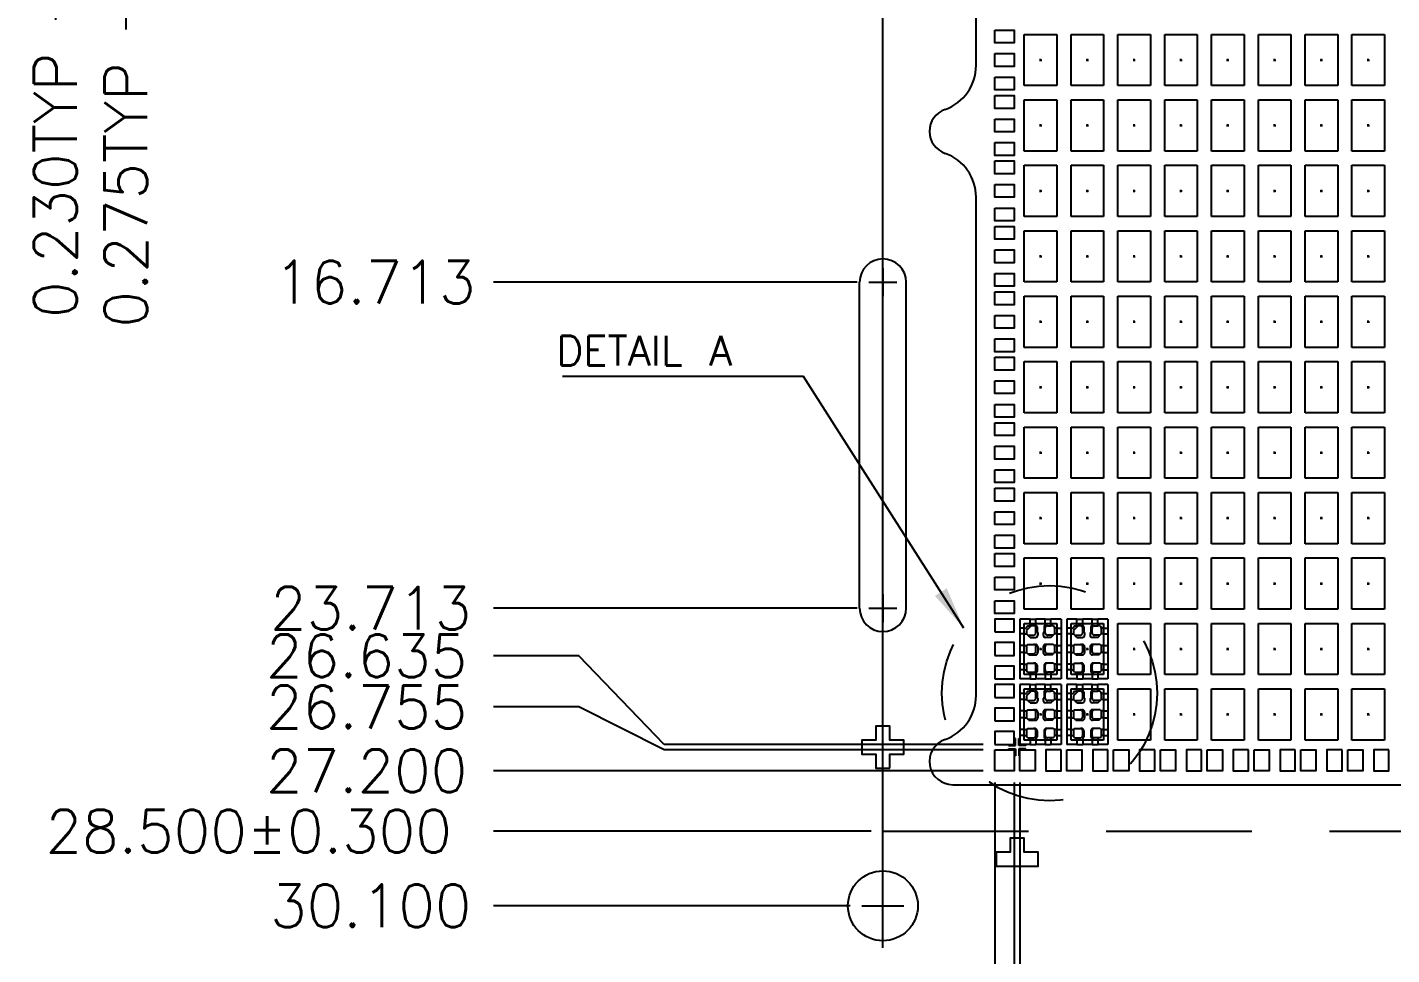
# Model space of a CAD drawing. Header units: millimetres. Extents: x 404.27 to 412.34, y 108.49 to 113.82.
# Drawn here: x 404.268 to 406.025, y 109.135 to 110.329 of the extents above; entities that cross this region are included whole.
import ezdxf

# ---------------------------------------------------------------- set-up
doc = ezdxf.new("R2010")
doc.units = ezdxf.units.MM
doc.header["$LTSCALE"] = 0.5
doc.header["$PDMODE"] = 98
for name, pattern in [('CENTER', [50.8, 31.75, -6.35, 6.35, -6.35]), ('HIDDEN', [0.375, 0.25, -0.125]), ('PHANTOM2', [31.75, 15.875, -3.175, 3.175, -3.175, 3.175, -3.175])]:
    doc.linetypes.add(name, pattern=pattern)
for name, color, linetype in [('1', 7, 'HIDDEN'), ('1D', 4, 'Continuous'), ('Center', 2, 'CENTER'), ('DIMENSION', 3, 'Continuous'), ('PKG', 1, 'PHANTOM2')]:
    doc.layers.add(name, color=color, linetype=linetype)
doc.styles.add('SIMPLEX', font='simplex.shx', dxfattribs={"bigfont": 'AllInOneBig.shx'})
doc.styles.get("Standard").update_dxf_attribs({"font": 'txt', "bigfont": 'gbcbig.shx'})
doc.dimstyles.new('Standard2', dxfattribs={"dimtxt": 0.055, "dimasz": 0.055, "dimexe": 0.015, "dimexo": 0.015, "dimgap": 0.027, "dimtad": 1, "dimdec": 3, "dimlfac": 16.666667, "dimrnd": 0.0005, "dimzin": 1, "dimtxsty": 'SIMPLEX', "dimcen": 0.1905, "dimclrd": 256, "dimclre": 256, "dimclrt": 256, "dimazin": 3, "dimtp": 0.03, "dimtm": 0.05, "dimtfac": 0.8, "dimtdec": 3, "dimtmove": 0, "dimatfit": 3, "dimfxl": 0.05, "dimtzin": 4, "dimlwd": -1, "dimlwe": -1})

# ---------------------------------------------------------------- blocks, each defined once
blk = doc.blocks.new('*D30')
at = {"layer": 'Defpoints', "color": 0, "ltscale": 0.1, "transparency": 16777216}
for p in [(406.99, 111.0038), (404.8684, 110.0011), (405.352, 110.0011)]:
    blk.add_point(p, dxfattribs=at)
at = {"layer": 'DIMENSION', "linetype": 'ByBlock', "ltscale": 0.1, "transparency": 16777216}
blk.add_line((405.337, 110.0011), (404.8684, 110.0011), dxfattribs=at)
at = {"layer": 'DIMENSION', "ltscale": 0.1, "transparency": 16777216, "insert": (404.7157, 110.0011), "char_height": 0.055, "attachment_point": 5, "style": 'SIMPLEX'}
blk.add_mtext('\\A1;16.713', dxfattribs=at)
blk = doc.blocks.new('*D31')
at = {"layer": 'Defpoints', "color": 0, "ltscale": 0.1, "transparency": 16777216}
for p in [(406.99, 111.0038), (404.8684, 109.5811), (405.352, 109.5811)]:
    blk.add_point(p, dxfattribs=at)
at = {"layer": 'DIMENSION', "linetype": 'ByBlock', "ltscale": 0.1, "transparency": 16777216}
blk.add_line((405.337, 109.5811), (404.8684, 109.5811), dxfattribs=at)
at = {"layer": 'DIMENSION', "ltscale": 0.1, "transparency": 16777216, "insert": (404.7104, 109.5811), "char_height": 0.055, "attachment_point": 5, "style": 'SIMPLEX'}
blk.add_mtext('\\A1;23.713', dxfattribs=at)
blk = doc.blocks.new('*D32')
at = {"layer": 'Defpoints', "color": 0, "ltscale": 0.1, "transparency": 16777216}
for p in [(406.99, 111.0038), (404.8684, 109.2938), (405.37, 109.2938)]:
    blk.add_point(p, dxfattribs=at)
at = {"layer": 'DIMENSION', "linetype": 'ByBlock', "ltscale": 0.1, "transparency": 16777216}
blk.add_line((405.355, 109.2938), (404.8684, 109.2938), dxfattribs=at)
at = {"layer": 'DIMENSION', "ltscale": 0.1, "transparency": 16777216, "insert": (404.5533, 109.2938), "char_height": 0.055, "attachment_point": 5, "style": 'SIMPLEX'}
blk.add_mtext('\\A1;28.500%%P0.300', dxfattribs=at)
blk = doc.blocks.new('*D35')
at = {"layer": 'Defpoints', "color": 0, "ltscale": 0.1, "transparency": 16777216}
for p in [(406.99, 111.0038), (404.8684, 109.1978), (405.343, 109.1978)]:
    blk.add_point(p, dxfattribs=at)
at = {"layer": 'DIMENSION', "ltscale": 0.1, "transparency": 16777216}
blk.add_line((405.328, 109.1978), (404.8684, 109.1978), dxfattribs=at)
at = {"layer": 'DIMENSION', "ltscale": 0.1, "transparency": 16777216, "insert": (404.7105, 109.1978), "char_height": 0.055, "attachment_point": 5, "style": 'SIMPLEX'}
blk.add_mtext('\\A1;30.100', dxfattribs=at)
blk = doc.blocks.new('*D75')
at = {"layer": 'Defpoints', "color": 0, "ltscale": 0.1, "transparency": 16777216}
for p in [(404.3043, 110.5181), (405.508, 110.5319), (405.508, 110.5181)]:
    blk.add_point(p, dxfattribs=at)
at = {"layer": 'DIMENSION', "ltscale": 0.1, "transparency": 16777216}
for p, q in [((404.3043, 110.5869), (404.3043, 110.6419)), ((405.493, 110.5319), (404.2893, 110.5319)), ((405.493, 110.5181), (404.2893, 110.5181)), ((404.3043, 110.5319), (404.3043, 110.5181)), ((404.3043, 110.4631), (404.3043, 110.3388))]:
    blk.add_line(p, q, dxfattribs=at)
for points in [[(404.2951, 110.5869), (404.3134, 110.5869), (404.3043, 110.5319)], [(404.2951, 110.4631), (404.3134, 110.4631), (404.3043, 110.5181)]]:
    blk.add_solid(points, dxfattribs=at)
at = {"layer": 'DIMENSION', "ltscale": 0.1, "transparency": 16777216, "insert": (404.3043, 110.1258), "char_height": 0.055, "attachment_point": 5, "rotation": 90, "style": 'SIMPLEX'}
blk.add_mtext('\\A1;0.230TYP', dxfattribs=at)
blk = doc.blocks.new('*D76')
at = {"layer": 'Defpoints', "color": 0, "ltscale": 0.1, "transparency": 16777216}
for p in [(404.3949, 110.5484), (405.508, 110.5484), (405.508, 110.5319)]:
    blk.add_point(p, dxfattribs=at)
at = {"layer": 'DIMENSION', "ltscale": 0.1, "transparency": 16777216}
for p, q in [((404.3949, 110.6034), (404.3949, 110.6584)), ((405.493, 110.5484), (404.3799, 110.5484)), ((404.3949, 110.5484), (404.3949, 110.5319)), ((405.493, 110.5319), (404.3799, 110.5319)), ((404.3949, 110.4769), (404.3949, 110.3265))]:
    blk.add_line(p, q, dxfattribs=at)
for points in [[(404.3857, 110.6034), (404.4041, 110.6034), (404.3949, 110.5484)], [(404.3857, 110.4769), (404.4041, 110.4769), (404.3949, 110.5319)]]:
    blk.add_solid(points, dxfattribs=at)
at = {"layer": 'DIMENSION', "ltscale": 0.1, "transparency": 16777216, "insert": (404.3949, 110.1135), "char_height": 0.055, "attachment_point": 5, "rotation": 90, "style": 'SIMPLEX'}
blk.add_mtext('\\A1;0.275TYP', dxfattribs=at)
blk = doc.blocks.new('*D96')
at = {"layer": 'Defpoints', "color": 0, "ltscale": 0.1, "transparency": 16777216}
for p in [(406.99, 111.0038), (404.8684, 109.4539), (405.514, 109.3985)]:
    blk.add_point(p, dxfattribs=at)
at = {"layer": 'DIMENSION', "ltscale": 0.1, "transparency": 16777216}
for p, q in [((404.9784, 109.4539), (404.8684, 109.4539)), ((405.0884, 109.3985), (404.9784, 109.4539)), ((405.499, 109.3985), (405.0884, 109.3985))]:
    blk.add_line(p, q, dxfattribs=at)
at = {"layer": 'DIMENSION', "ltscale": 0.1, "transparency": 16777216, "insert": (404.7052, 109.4539), "char_height": 0.055, "attachment_point": 5, "style": 'SIMPLEX'}
blk.add_mtext('\\A1;26.755', dxfattribs=at)
blk = doc.blocks.new('*D97')
at = {"layer": 'Defpoints', "color": 0, "ltscale": 0.1, "transparency": 16777216}
for p in [(406.99, 111.0038), (404.8684, 109.3718), (405.514, 109.3718)]:
    blk.add_point(p, dxfattribs=at)
at = {"layer": 'DIMENSION', "ltscale": 0.1, "transparency": 16777216}
blk.add_line((405.499, 109.3718), (404.8684, 109.3718), dxfattribs=at)
at = {"layer": 'DIMENSION', "ltscale": 0.1, "transparency": 16777216, "insert": (404.7052, 109.3718), "char_height": 0.055, "attachment_point": 5, "style": 'SIMPLEX'}
blk.add_mtext('\\A1;27.200', dxfattribs=at)
blk = doc.blocks.new('*D98')
at = {"layer": 'Defpoints', "color": 0, "ltscale": 0.1, "transparency": 16777216}
for p in [(406.99, 111.0038), (404.8684, 109.5198), (405.514, 109.4057)]:
    blk.add_point(p, dxfattribs=at)
at = {"layer": 'DIMENSION', "ltscale": 0.1, "transparency": 16777216}
for p, q in [((404.9784, 109.5198), (404.8684, 109.5198)), ((405.0884, 109.4057), (404.9784, 109.5198)), ((405.499, 109.4057), (405.0884, 109.4057))]:
    blk.add_line(p, q, dxfattribs=at)
at = {"layer": 'DIMENSION', "ltscale": 0.1, "transparency": 16777216, "insert": (404.7052, 109.5198), "char_height": 0.055, "attachment_point": 5, "style": 'SIMPLEX'}
blk.add_mtext('\\A1;26.635', dxfattribs=at)
blk = doc.blocks.new('*D99')
at = {"layer": 'Defpoints', "color": 0, "ltscale": 0.1, "transparency": 16777216}
for p in [(406.99, 111.0038), (405.5464, 109.3718), (405.6086, 108.7901)]:
    blk.add_point(p, dxfattribs=at)
at = {"layer": 'DIMENSION', "ltscale": 0.1, "transparency": 16777216}
for p, q in [((405.5464, 109.3568), (405.5464, 109.0101)), ((405.5464, 109.0101), (405.6086, 108.9001)), ((405.6086, 108.9001), (405.6086, 108.7901))]:
    blk.add_line(p, q, dxfattribs=at)
at = {"layer": 'DIMENSION', "ltscale": 0.1, "transparency": 16777216, "insert": (405.6086, 108.6269), "char_height": 0.055, "attachment_point": 5, "rotation": 90, "style": 'SIMPLEX'}
blk.add_mtext('\\A1;24.060', dxfattribs=at)
blk = doc.blocks.new('*D100')
at = {"layer": 'Defpoints', "color": 0, "ltscale": 0.1, "transparency": 16777216}
for p in [(406.99, 111.0038), (405.5392, 109.3718), (405.5392, 108.7824)]:
    blk.add_point(p, dxfattribs=at)
at = {"layer": 'DIMENSION', "ltscale": 0.1, "transparency": 16777216}
blk.add_line((405.5392, 109.3568), (405.5392, 108.7824), dxfattribs=at)
at = {"layer": 'DIMENSION', "ltscale": 0.1, "transparency": 16777216, "insert": (405.5392, 108.6244), "char_height": 0.055, "attachment_point": 5, "rotation": 90, "style": 'SIMPLEX'}
blk.add_mtext('\\A1;24.180', dxfattribs=at)
blk = doc.blocks.new('*D101')
at = {"layer": 'Defpoints', "color": 0, "ltscale": 0.1, "transparency": 16777216}
for p in [(406.99, 111.0038), (405.514, 109.3718), (405.4709, 108.7797)]:
    blk.add_point(p, dxfattribs=at)
at = {"layer": 'DIMENSION', "ltscale": 0.1, "transparency": 16777216}
for p, q in [((405.514, 109.3568), (405.514, 108.9997)), ((405.514, 108.9997), (405.4709, 108.8897)), ((405.4709, 108.8897), (405.4709, 108.7797))]:
    blk.add_line(p, q, dxfattribs=at)
at = {"layer": 'DIMENSION', "ltscale": 0.1, "transparency": 16777216, "insert": (405.4709, 108.6165), "char_height": 0.055, "attachment_point": 5, "rotation": 90, "style": 'SIMPLEX'}
blk.add_mtext('\\A1;24.600', dxfattribs=at)
blk = doc.blocks.new('*U141')
at = {"layer": 'Center', "ltscale": 0.2}
for p, q in [((-0.0015, 0), (0.0015, 0)), ((0, -0.0015), (0, 0.0015))]:
    blk.add_line(p, q, dxfattribs=at)
at = {"layer": 'PKG', "ltscale": 0.02}
blk.add_lwpolyline([(-0.021, -0.033), (-0.021, 0.033), (0.021, 0.033), (0.021, -0.033)], close=True, dxfattribs=at)
blk = doc.blocks.new('*U142')
at = {"color": 0, "linetype": 'ByBlock', "lineweight": -2, "transparency": 16777216}
for p in [(0, 0.843), (0.0603, 0.843), (0.1206, 0.843), (0.1809, 0.843), (0.2412, 0.843), (0.3015, 0.843), (0.3618, 0.843), (0.4221, 0.843), (0, 0.7587), (0.0603, 0.7587), (0.1206, 0.7587), (0.1809, 0.7587), (0.2412, 0.7587), (0.3015, 0.7587), (0.3618, 0.7587), (0.4221, 0.7587), (0, 0.6744), (0.0603, 0.6744), (0.1206, 0.6744), (0.1809, 0.6744), (0.2412, 0.6744), (0.3015, 0.6744), (0.3618, 0.6744), (0.4221, 0.6744), (0, 0.5901), (0.0603, 0.5901), (0.1206, 0.5901), (0.1809, 0.5901), (0.2412, 0.5901), (0.3015, 0.5901), (0.3618, 0.5901), (0.4221, 0.5901), (0, 0.5058), (0.0603, 0.5058), (0.1206, 0.5058), (0.1809, 0.5058), (0.2412, 0.5058), (0.3015, 0.5058), (0.3618, 0.5058), (0.4221, 0.5058), (0, 0.4215), (0.0603, 0.4215), (0.1206, 0.4215), (0.1809, 0.4215), (0.2412, 0.4215), (0.3015, 0.4215), (0.3618, 0.4215), (0.4221, 0.4215), (0, 0.3372), (0.0603, 0.3372), (0.1206, 0.3372), (0.1809, 0.3372), (0.2412, 0.3372), (0.3015, 0.3372), (0.3618, 0.3372), (0.4221, 0.3372), (0, 0.2529), (0.0603, 0.2529), (0.1206, 0.2529), (0.1809, 0.2529), (0.2412, 0.2529), (0.3015, 0.2529), (0.3618, 0.2529), (0.4221, 0.2529), (0, 0.1686), (0.0603, 0.1686), (0.1206, 0.1686), (0.1809, 0.1686), (0.2412, 0.1686), (0.3015, 0.1686), (0.3618, 0.1686), (0.4221, 0.1686), (0, 0.0843), (0.0603, 0.0843), (0.1206, 0.0843), (0.1809, 0.0843), (0.2412, 0.0843), (0.3015, 0.0843), (0.3618, 0.0843), (0.4221, 0.0843), (0, 0), (0.0603, 0), (0.1206, 0), (0.1809, 0), (0.2412, 0), (0.3015, 0), (0.3618, 0), (0.4221, 0)]:
    blk.add_blockref('*U141', p, dxfattribs=at)

msp = doc.modelspace()

# ---------------------------------------------------------------- linework, layer by layer
for p, q in [((405.339988, 109.581079), (405.339988, 110.001053)), ((405.399988, 109.581079), (405.399988, 110.001053))]:
    msp.add_line(p, q)
at = {"ltscale": 0.02}
for p, q in [((405.546388, 109.567103), (405.546388, 109.555553)), ((405.559438, 109.567103), (405.546388, 109.567103)), ((405.551938, 109.555553), (405.546388, 109.555553)), ((405.551938, 109.555553), (405.554938, 109.555553)), ((405.556438, 109.558553), (405.554938, 109.557053)), ((405.554938, 109.557053), (405.554938, 109.555553)), ((405.556438, 109.558553), (405.559438, 109.558553)), ((405.559438, 109.561553), (405.559438, 109.567103)), ((405.559438, 109.558553), (405.559438, 109.561553)), ((405.578938, 109.567103), (405.566938, 109.567103)), ((405.566938, 109.561553), (405.566938, 109.567103)), ((405.566938, 109.558553), (405.566938, 109.561553)), ((405.566938, 109.558553), (405.567238, 109.558553)), ((405.568438, 109.557353), (405.568438, 109.549649)), ((405.577438, 109.557353), (405.577438, 109.549649)), ((405.578938, 109.558553), (405.578638, 109.558553)), ((405.578938, 109.561553), (405.578938, 109.567103)), ((405.578938, 109.558553), (405.578938, 109.561553)), ((405.599488, 109.567103), (405.586438, 109.567103)), ((405.586438, 109.561553), (405.586438, 109.567103)), ((405.586438, 109.558553), (405.586438, 109.561553)), ((405.589438, 109.558553), (405.586438, 109.558553)), ((405.589438, 109.558553), (405.590938, 109.557053)), ((405.590938, 109.555553), (405.590938, 109.557053)), ((405.593938, 109.555553), (405.590938, 109.555553)), ((405.593938, 109.555553), (405.599488, 109.555553)), ((405.599488, 109.567103), (405.599488, 109.555553)), ((405.606688, 109.567103), (405.606688, 109.555553)), ((405.619738, 109.567103), (405.606688, 109.567103)), ((405.612238, 109.555553), (405.606688, 109.555553)), ((405.612238, 109.555553), (405.615238, 109.555553)), ((405.616738, 109.558553), (405.615238, 109.557053)), ((405.615238, 109.557053), (405.615238, 109.555553)), ((405.616738, 109.558553), (405.619738, 109.558553)), ((405.619738, 109.561553), (405.619738, 109.567103)), ((405.619738, 109.558553), (405.619738, 109.561553)), ((405.639238, 109.567103), (405.627238, 109.567103)), ((405.627238, 109.561553), (405.627238, 109.567103)), ((405.627238, 109.558553), (405.627238, 109.561553)), ((405.627238, 109.558553), (405.627538, 109.558553)), ((405.628738, 109.557353), (405.628738, 109.549649)), ((405.637738, 109.557353), (405.637738, 109.549649)), ((405.639238, 109.558553), (405.638938, 109.558553)), ((405.639238, 109.561553), (405.639238, 109.567103)), ((405.639238, 109.558553), (405.639238, 109.561553)), ((405.659788, 109.567103), (405.646738, 109.567103)), ((405.646738, 109.561553), (405.646738, 109.567103)), ((405.646738, 109.558553), (405.646738, 109.561553)), ((405.649738, 109.558553), (405.646738, 109.558553)), ((405.649738, 109.558553), (405.651238, 109.557053)), ((405.651238, 109.555553), (405.651238, 109.557053)), ((405.654238, 109.555553), (405.651238, 109.555553)), ((405.654238, 109.555553), (405.659788, 109.555553)), ((405.659788, 109.567103), (405.659788, 109.555553)), ((405.546388, 109.548053), (405.546388, 109.533053)), ((405.551938, 109.548053), (405.546388, 109.548053)), ((405.551938, 109.533053), (405.546388, 109.533053)), ((405.551938, 109.548053), (405.554938, 109.548053)), ((405.551938, 109.533053), (405.554938, 109.533053)), ((405.559438, 109.543553), (405.554938, 109.548053)), ((405.556438, 109.534553), (405.554938, 109.533053)), ((405.556438, 109.534553), (405.566434, 109.534553)), ((405.559438, 109.543553), (405.566434, 109.543553)), ((405.568438, 109.549649), (405.569434, 109.549649)), ((405.569434, 109.549649), (405.569434, 109.546553)), ((405.577438, 109.549649), (405.576442, 109.549649)), ((405.576442, 109.549649), (405.576442, 109.546553)), ((405.586438, 109.543553), (405.579442, 109.543553)), ((405.589438, 109.534553), (405.579442, 109.534553)), ((405.586438, 109.543553), (405.590938, 109.548053)), ((405.589438, 109.534553), (405.590938, 109.533053)), ((405.593938, 109.548053), (405.590938, 109.548053)), ((405.593938, 109.533053), (405.590938, 109.533053)), ((405.593938, 109.548053), (405.599488, 109.548053)), ((405.593938, 109.533053), (405.599488, 109.533053)), ((405.599488, 109.548053), (405.599488, 109.533053)), ((405.606688, 109.548053), (405.606688, 109.533053)), ((405.612238, 109.548053), (405.606688, 109.548053)), ((405.612238, 109.533053), (405.606688, 109.533053)), ((405.612238, 109.548053), (405.615238, 109.548053)), ((405.612238, 109.533053), (405.615238, 109.533053)), ((405.619738, 109.543553), (405.615238, 109.548053)), ((405.616738, 109.534553), (405.615238, 109.533053)), ((405.616738, 109.534553), (405.626734, 109.534553)), ((405.619738, 109.543553), (405.626734, 109.543553)), ((405.628738, 109.549649), (405.629734, 109.549649)), ((405.629734, 109.549649), (405.629734, 109.546553)), ((405.637738, 109.549649), (405.636742, 109.549649)), ((405.636742, 109.549649), (405.636742, 109.546553)), ((405.646738, 109.543553), (405.639742, 109.543553)), ((405.649738, 109.534553), (405.639742, 109.534553)), ((405.646738, 109.543553), (405.651238, 109.548053)), ((405.649738, 109.534553), (405.651238, 109.533053)), ((405.654238, 109.548053), (405.651238, 109.548053)), ((405.654238, 109.533053), (405.651238, 109.533053)), ((405.654238, 109.548053), (405.659788, 109.548053)), ((405.654238, 109.533053), (405.659788, 109.533053)), ((405.659788, 109.548053), (405.659788, 109.533053)), ((405.546388, 109.524053), (405.546388, 109.509053)), ((405.551938, 109.524053), (405.546388, 109.524053)), ((405.551938, 109.524053), (405.554938, 109.524053)), ((405.557938, 109.521053), (405.554938, 109.524053)), ((405.557938, 109.521053), (405.566434, 109.521053)), ((405.569434, 109.531553), (405.569434, 109.524053)), ((405.576442, 109.531553), (405.576442, 109.524053)), ((405.587938, 109.521053), (405.579442, 109.521053)), ((405.587938, 109.521053), (405.590938, 109.524053)), ((405.593938, 109.524053), (405.590938, 109.524053)), ((405.593938, 109.524053), (405.599488, 109.524053)), ((405.599488, 109.524053), (405.599488, 109.509353)), ((405.606688, 109.524053), (405.606688, 109.509053)), ((405.612238, 109.524053), (405.606688, 109.524053)), ((405.612238, 109.524053), (405.615238, 109.524053)), ((405.618238, 109.521053), (405.615238, 109.524053)), ((405.618238, 109.521053), (405.626734, 109.521053)), ((405.629734, 109.531553), (405.629734, 109.524053)), ((405.636742, 109.531553), (405.636742, 109.524053)), ((405.648238, 109.521053), (405.639742, 109.521053)), ((405.648238, 109.521053), (405.651238, 109.524053)), ((405.654238, 109.524053), (405.651238, 109.524053)), ((405.654238, 109.524053), (405.659788, 109.524053)), ((405.659788, 109.524053), (405.659788, 109.509353)), ((405.551938, 109.509053), (405.546388, 109.509053)), ((405.546388, 109.501553), (405.546388, 109.490003)), ((405.551938, 109.501553), (405.546388, 109.501553)), ((405.551938, 109.509053), (405.554938, 109.509053)), ((405.551938, 109.501553), (405.554938, 109.501553)), ((405.556438, 109.510553), (405.554938, 109.509053)), ((405.554938, 109.501553), (405.554938, 109.500053)), ((405.556438, 109.498553), (405.554938, 109.500053)), ((405.556438, 109.510553), (405.565438, 109.510553)), ((405.556438, 109.498553), (405.559438, 109.498553)), ((405.559438, 109.498553), (405.559438, 109.495553)), ((405.566938, 109.498553), (405.566938, 109.495553)), ((405.566938, 109.498553), (405.567238, 109.498553)), ((405.568438, 109.507553), (405.568438, 109.499753)), ((405.577438, 109.507553), (405.577438, 109.499753)), ((405.578938, 109.498553), (405.578638, 109.498553)), ((405.578938, 109.498553), (405.578938, 109.495553)), ((405.589438, 109.510553), (405.580438, 109.510553)), ((405.589438, 109.498553), (405.586438, 109.498553)), ((405.586438, 109.498553), (405.586438, 109.495553)), ((405.589438, 109.510553), (405.590938, 109.509053)), ((405.589438, 109.498553), (405.590938, 109.500053)), ((405.593938, 109.509053), (405.590938, 109.509053)), ((405.593938, 109.501553), (405.590938, 109.501553)), ((405.590938, 109.501553), (405.590938, 109.500053)), ((405.593938, 109.509053), (405.599488, 109.509053)), ((405.593938, 109.501553), (405.599488, 109.501553)), ((405.599488, 109.501553), (405.599488, 109.490003)), ((405.612238, 109.509053), (405.606688, 109.509053)), ((405.606688, 109.501553), (405.606688, 109.490003)), ((405.612238, 109.501553), (405.606688, 109.501553)), ((405.612238, 109.509053), (405.615238, 109.509053)), ((405.612238, 109.501553), (405.615238, 109.501553)), ((405.616738, 109.510553), (405.615238, 109.509053)), ((405.615238, 109.501553), (405.615238, 109.500053)), ((405.616738, 109.498553), (405.615238, 109.500053)), ((405.616738, 109.510553), (405.625738, 109.510553)), ((405.616738, 109.498553), (405.619738, 109.498553)), ((405.619738, 109.498553), (405.619738, 109.495553)), ((405.627238, 109.498553), (405.627238, 109.495553)), ((405.627238, 109.498553), (405.627538, 109.498553)), ((405.628738, 109.507553), (405.628738, 109.499753)), ((405.637738, 109.507553), (405.637738, 109.499753)), ((405.639238, 109.498553), (405.638938, 109.498553)), ((405.639238, 109.498553), (405.639238, 109.495553)), ((405.649738, 109.510553), (405.640738, 109.510553)), ((405.649738, 109.498553), (405.646738, 109.498553)), ((405.646738, 109.498553), (405.646738, 109.495553)), ((405.649738, 109.510553), (405.651238, 109.509053)), ((405.649738, 109.498553), (405.651238, 109.500053)), ((405.654238, 109.509053), (405.651238, 109.509053)), ((405.654238, 109.501553), (405.651238, 109.501553)), ((405.651238, 109.501553), (405.651238, 109.500053)), ((405.654238, 109.509053), (405.659788, 109.509053)), ((405.654238, 109.501553), (405.659788, 109.501553)), ((405.659788, 109.501553), (405.659788, 109.490003)), ((405.559438, 109.490003), (405.546388, 109.490003)), ((405.546388, 109.482803), (405.546388, 109.471253)), ((405.559438, 109.482803), (405.546388, 109.482803)), ((405.559438, 109.495553), (405.559438, 109.490003)), ((405.559438, 109.477253), (405.559438, 109.482803)), ((405.566938, 109.495553), (405.566938, 109.490003)), ((405.578938, 109.490003), (405.566938, 109.490003)), ((405.578938, 109.482803), (405.566938, 109.482803)), ((405.566938, 109.477253), (405.566938, 109.482803)), ((405.578938, 109.495553), (405.578938, 109.490003)), ((405.578938, 109.477253), (405.578938, 109.482803)), ((405.586438, 109.495553), (405.586438, 109.490003)), ((405.599488, 109.490003), (405.586438, 109.490003)), ((405.599488, 109.482803), (405.586438, 109.482803)), ((405.586438, 109.477253), (405.586438, 109.482803)), ((405.599488, 109.482803), (405.599488, 109.471253)), ((405.619738, 109.490003), (405.606688, 109.490003)), ((405.606688, 109.482803), (405.606688, 109.471253)), ((405.619738, 109.482803), (405.606688, 109.482803)), ((405.619738, 109.495553), (405.619738, 109.490003)), ((405.619738, 109.477253), (405.619738, 109.482803)), ((405.627238, 109.495553), (405.627238, 109.490003)), ((405.639238, 109.490003), (405.627238, 109.490003)), ((405.639238, 109.482803), (405.627238, 109.482803)), ((405.627238, 109.477253), (405.627238, 109.482803)), ((405.639238, 109.495553), (405.639238, 109.490003)), ((405.639238, 109.477253), (405.639238, 109.482803)), ((405.646738, 109.495553), (405.646738, 109.490003)), ((405.659788, 109.490003), (405.646738, 109.490003)), ((405.659788, 109.482803), (405.646738, 109.482803)), ((405.646738, 109.477253), (405.646738, 109.482803)), ((405.659788, 109.482803), (405.659788, 109.471253)), ((405.551938, 109.471253), (405.546388, 109.471253)), ((405.546388, 109.463753), (405.546388, 109.448753)), ((405.551938, 109.463753), (405.546388, 109.463753)), ((405.551938, 109.471253), (405.554938, 109.471253)), ((405.551938, 109.463753), (405.554938, 109.463753)), ((405.556438, 109.474253), (405.554938, 109.472753)), ((405.554938, 109.472753), (405.554938, 109.471253)), ((405.559438, 109.459253), (405.554938, 109.463753)), ((405.556438, 109.474253), (405.559438, 109.474253)), ((405.559438, 109.474253), (405.559438, 109.477253)), ((405.566938, 109.474253), (405.566938, 109.477253)), ((405.566938, 109.474253), (405.567238, 109.474253)), ((405.568438, 109.473053), (405.568438, 109.465349)), ((405.568438, 109.465349), (405.569434, 109.465349)), ((405.569434, 109.465349), (405.569434, 109.462253)), ((405.577438, 109.465349), (405.576442, 109.465349)), ((405.576442, 109.465349), (405.576442, 109.462253)), ((405.577438, 109.473053), (405.577438, 109.465349)), ((405.578938, 109.474253), (405.578638, 109.474253)), ((405.578938, 109.474253), (405.578938, 109.477253)), ((405.586438, 109.474253), (405.586438, 109.477253)), ((405.589438, 109.474253), (405.586438, 109.474253)), ((405.586438, 109.459253), (405.590938, 109.463753)), ((405.589438, 109.474253), (405.590938, 109.472753)), ((405.590938, 109.471253), (405.590938, 109.472753)), ((405.593938, 109.471253), (405.590938, 109.471253)), ((405.593938, 109.463753), (405.590938, 109.463753)), ((405.593938, 109.471253), (405.599488, 109.471253)), ((405.593938, 109.463753), (405.599488, 109.463753)), ((405.599488, 109.463753), (405.599488, 109.448753)), ((405.612238, 109.471253), (405.606688, 109.471253)), ((405.606688, 109.463753), (405.606688, 109.448753)), ((405.612238, 109.463753), (405.606688, 109.463753)), ((405.612238, 109.471253), (405.615238, 109.471253)), ((405.612238, 109.463753), (405.615238, 109.463753)), ((405.616738, 109.474253), (405.615238, 109.472753)), ((405.615238, 109.472753), (405.615238, 109.471253)), ((405.619738, 109.459253), (405.615238, 109.463753)), ((405.616738, 109.474253), (405.619738, 109.474253)), ((405.619738, 109.474253), (405.619738, 109.477253)), ((405.627238, 109.474253), (405.627238, 109.477253)), ((405.627238, 109.474253), (405.627538, 109.474253)), ((405.628738, 109.473053), (405.628738, 109.465349)), ((405.628738, 109.465349), (405.629734, 109.465349)), ((405.629734, 109.465349), (405.629734, 109.462253)), ((405.637738, 109.465349), (405.636742, 109.465349)), ((405.636742, 109.465349), (405.636742, 109.462253)), ((405.637738, 109.473053), (405.637738, 109.465349)), ((405.639238, 109.474253), (405.638938, 109.474253)), ((405.639238, 109.474253), (405.639238, 109.477253)), ((405.646738, 109.474253), (405.646738, 109.477253)), ((405.649738, 109.474253), (405.646738, 109.474253)), ((405.646738, 109.459253), (405.651238, 109.463753)), ((405.649738, 109.474253), (405.651238, 109.472753)), ((405.651238, 109.471253), (405.651238, 109.472753)), ((405.654238, 109.471253), (405.651238, 109.471253)), ((405.654238, 109.463753), (405.651238, 109.463753)), ((405.654238, 109.471253), (405.659788, 109.471253)), ((405.654238, 109.463753), (405.659788, 109.463753)), ((405.659788, 109.463753), (405.659788, 109.448753)), ((405.551938, 109.448753), (405.546388, 109.448753)), ((405.551938, 109.448753), (405.554938, 109.448753)), ((405.556438, 109.450253), (405.554938, 109.448753)), ((405.556438, 109.450253), (405.566434, 109.450253)), ((405.559438, 109.459253), (405.566434, 109.459253)), ((405.569434, 109.447253), (405.569434, 109.439753)), ((405.576442, 109.447253), (405.576442, 109.439753)), ((405.586438, 109.459253), (405.579442, 109.459253)), ((405.589438, 109.450253), (405.579442, 109.450253)), ((405.589438, 109.450253), (405.590938, 109.448753)), ((405.593938, 109.448753), (405.590938, 109.448753)), ((405.593938, 109.448753), (405.599488, 109.448753)), ((405.612238, 109.448753), (405.606688, 109.448753)), ((405.612238, 109.448753), (405.615238, 109.448753)), ((405.616738, 109.450253), (405.615238, 109.448753)), ((405.616738, 109.450253), (405.626734, 109.450253)), ((405.619738, 109.459253), (405.626734, 109.459253)), ((405.629734, 109.447253), (405.629734, 109.439753)), ((405.636742, 109.447253), (405.636742, 109.439753)), ((405.646738, 109.459253), (405.639742, 109.459253)), ((405.649738, 109.450253), (405.639742, 109.450253)), ((405.649738, 109.450253), (405.651238, 109.448753)), ((405.654238, 109.448753), (405.651238, 109.448753)), ((405.654238, 109.448753), (405.659788, 109.448753)), ((405.546388, 109.439753), (405.546388, 109.424753)), ((405.551938, 109.439753), (405.546388, 109.439753)), ((405.551938, 109.439753), (405.554938, 109.439753)), ((405.557938, 109.436753), (405.554938, 109.439753)), ((405.557938, 109.436753), (405.566434, 109.436753)), ((405.587938, 109.436753), (405.579442, 109.436753)), ((405.587938, 109.436753), (405.590938, 109.439753)), ((405.593938, 109.439753), (405.590938, 109.439753)), ((405.593938, 109.439753), (405.599488, 109.439753)), ((405.599488, 109.439753), (405.599488, 109.425053)), ((405.606688, 109.439753), (405.606688, 109.424753)), ((405.612238, 109.439753), (405.606688, 109.439753)), ((405.612238, 109.439753), (405.615238, 109.439753)), ((405.618238, 109.436753), (405.615238, 109.439753)), ((405.618238, 109.436753), (405.626734, 109.436753)), ((405.648238, 109.436753), (405.639742, 109.436753)), ((405.648238, 109.436753), (405.651238, 109.439753)), ((405.654238, 109.439753), (405.651238, 109.439753)), ((405.654238, 109.439753), (405.659788, 109.439753)), ((405.659788, 109.439753), (405.659788, 109.425053)), ((405.551938, 109.424753), (405.546388, 109.424753)), ((405.546388, 109.417253), (405.546388, 109.405703)), ((405.551938, 109.417253), (405.546388, 109.417253)), ((405.551938, 109.424753), (405.554938, 109.424753)), ((405.551938, 109.417253), (405.554938, 109.417253)), ((405.556438, 109.426253), (405.554938, 109.424753)), ((405.554938, 109.417253), (405.554938, 109.415753)), ((405.556438, 109.414253), (405.554938, 109.415753)), ((405.556438, 109.426253), (405.565438, 109.426253)), ((405.556438, 109.414253), (405.559438, 109.414253)), ((405.559438, 109.414253), (405.559438, 109.411253)), ((405.559438, 109.411253), (405.559438, 109.405703)), ((405.566938, 109.414253), (405.566938, 109.411253)), ((405.566938, 109.414253), (405.567238, 109.414253)), ((405.566938, 109.411253), (405.566938, 109.405703)), ((405.568438, 109.423253), (405.568438, 109.415453)), ((405.577438, 109.423253), (405.577438, 109.415453)), ((405.578938, 109.414253), (405.578638, 109.414253)), ((405.578938, 109.414253), (405.578938, 109.411253)), ((405.578938, 109.411253), (405.578938, 109.405703)), ((405.589438, 109.426253), (405.580438, 109.426253)), ((405.589438, 109.414253), (405.586438, 109.414253)), ((405.586438, 109.414253), (405.586438, 109.411253)), ((405.586438, 109.411253), (405.586438, 109.405703)), ((405.589438, 109.426253), (405.590938, 109.424753)), ((405.589438, 109.414253), (405.590938, 109.415753)), ((405.593938, 109.424753), (405.590938, 109.424753)), ((405.593938, 109.417253), (405.590938, 109.417253)), ((405.590938, 109.417253), (405.590938, 109.415753)), ((405.593938, 109.424753), (405.599488, 109.424753)), ((405.593938, 109.417253), (405.599488, 109.417253)), ((405.599488, 109.417253), (405.599488, 109.405703)), ((405.612238, 109.424753), (405.606688, 109.424753)), ((405.606688, 109.417253), (405.606688, 109.405703)), ((405.612238, 109.417253), (405.606688, 109.417253)), ((405.612238, 109.424753), (405.615238, 109.424753)), ((405.612238, 109.417253), (405.615238, 109.417253)), ((405.616738, 109.426253), (405.615238, 109.424753)), ((405.615238, 109.417253), (405.615238, 109.415753)), ((405.616738, 109.414253), (405.615238, 109.415753)), ((405.616738, 109.426253), (405.625738, 109.426253)), ((405.616738, 109.414253), (405.619738, 109.414253)), ((405.619738, 109.414253), (405.619738, 109.411253)), ((405.619738, 109.411253), (405.619738, 109.405703)), ((405.627238, 109.414253), (405.627238, 109.411253)), ((405.627238, 109.414253), (405.627538, 109.414253)), ((405.627238, 109.411253), (405.627238, 109.405703)), ((405.628738, 109.423253), (405.628738, 109.415453)), ((405.637738, 109.423253), (405.637738, 109.415453)), ((405.639238, 109.414253), (405.638938, 109.414253)), ((405.639238, 109.414253), (405.639238, 109.411253)), ((405.639238, 109.411253), (405.639238, 109.405703)), ((405.649738, 109.426253), (405.640738, 109.426253)), ((405.649738, 109.414253), (405.646738, 109.414253)), ((405.646738, 109.414253), (405.646738, 109.411253)), ((405.646738, 109.411253), (405.646738, 109.405703)), ((405.649738, 109.426253), (405.651238, 109.424753)), ((405.649738, 109.414253), (405.651238, 109.415753)), ((405.654238, 109.424753), (405.651238, 109.424753)), ((405.654238, 109.417253), (405.651238, 109.417253)), ((405.651238, 109.417253), (405.651238, 109.415753)), ((405.654238, 109.424753), (405.659788, 109.424753)), ((405.654238, 109.417253), (405.659788, 109.417253)), ((405.659788, 109.417253), (405.659788, 109.405703)), ((405.559438, 109.405703), (405.546388, 109.405703)), ((405.578938, 109.405703), (405.566938, 109.405703)), ((405.599488, 109.405703), (405.586438, 109.405703)), ((405.619738, 109.405703), (405.606688, 109.405703)), ((405.639238, 109.405703), (405.627238, 109.405703)), ((405.659788, 109.405703), (405.646738, 109.405703))]:
    msp.add_line(p, q, dxfattribs=at)
at = {"ltscale": 0.03}
for points in [[(405.513988, 110.325803), (405.539188, 110.325803), (405.539188, 110.309303), (405.513988, 110.309303)], [(405.513988, 110.295503), (405.539188, 110.295503), (405.539188, 110.279003), (405.513988, 110.279003)], [(405.513988, 110.265203), (405.539188, 110.265203), (405.539188, 110.248703), (405.513988, 110.248703)], [(405.513988, 110.241503), (405.539188, 110.241503), (405.539188, 110.225003), (405.513988, 110.225003)], [(405.513988, 110.211203), (405.539188, 110.211203), (405.539188, 110.194703), (405.513988, 110.194703)], [(405.513988, 110.180903), (405.539188, 110.180903), (405.539188, 110.164403), (405.513988, 110.164403)], [(405.513988, 110.157203), (405.539188, 110.157203), (405.539188, 110.140703), (405.513988, 110.140703)], [(405.513988, 110.126903), (405.539188, 110.126903), (405.539188, 110.110403), (405.513988, 110.110403)], [(405.513988, 110.096603), (405.539188, 110.096603), (405.539188, 110.080103), (405.513988, 110.080103)], [(405.513988, 110.072903), (405.539188, 110.072903), (405.539188, 110.056403), (405.513988, 110.056403)], [(405.513988, 110.042603), (405.539188, 110.042603), (405.539188, 110.026103), (405.513988, 110.026103)], [(405.513988, 110.012303), (405.539188, 110.012303), (405.539188, 109.995803), (405.513988, 109.995803)], [(405.513988, 109.988603), (405.539188, 109.988603), (405.539188, 109.972103), (405.513988, 109.972103)], [(405.513988, 109.958303), (405.539188, 109.958303), (405.539188, 109.941803), (405.513988, 109.941803)], [(405.513988, 109.928003), (405.539188, 109.928003), (405.539188, 109.911503), (405.513988, 109.911503)], [(405.513988, 109.904303), (405.539188, 109.904303), (405.539188, 109.887803), (405.513988, 109.887803)], [(405.513988, 109.874003), (405.539188, 109.874003), (405.539188, 109.857503), (405.513988, 109.857503)], [(405.513988, 109.843703), (405.539188, 109.843703), (405.539188, 109.827203), (405.513988, 109.827203)], [(405.513988, 109.820003), (405.539188, 109.820003), (405.539188, 109.803503), (405.513988, 109.803503)], [(405.513988, 109.789703), (405.539188, 109.789703), (405.539188, 109.773203), (405.513988, 109.773203)], [(405.513988, 109.759403), (405.539188, 109.759403), (405.539188, 109.742903), (405.513988, 109.742903)], [(405.513988, 109.735703), (405.539188, 109.735703), (405.539188, 109.719203), (405.513988, 109.719203)], [(405.513988, 109.705403), (405.539188, 109.705403), (405.539188, 109.688903), (405.513988, 109.688903)], [(405.513988, 109.675103), (405.539188, 109.675103), (405.539188, 109.658603), (405.513988, 109.658603)], [(405.513988, 109.651403), (405.539188, 109.651403), (405.539188, 109.634903), (405.513988, 109.634903)], [(405.513988, 109.621103), (405.539188, 109.621103), (405.539188, 109.604603), (405.513988, 109.604603)], [(405.513988, 109.590803), (405.539188, 109.590803), (405.539188, 109.574303), (405.513988, 109.574303)], [(405.513988, 109.550603), (405.539188, 109.550603), (405.539188, 109.567103), (405.513988, 109.567103)], [(405.513988, 109.520303), (405.539188, 109.520303), (405.539188, 109.536803), (405.513988, 109.536803)], [(405.513988, 109.490003), (405.539188, 109.490003), (405.539188, 109.506503), (405.513988, 109.506503)], [(405.513988, 109.466303), (405.539188, 109.466303), (405.539188, 109.482803), (405.513988, 109.482803)], [(405.513988, 109.436003), (405.539188, 109.436003), (405.539188, 109.452503), (405.513988, 109.452503)], [(405.513988, 109.405703), (405.539188, 109.405703), (405.539188, 109.422203), (405.513988, 109.422203)], [(405.513988, 109.398503), (405.539188, 109.398503), (405.539188, 109.371803), (405.513988, 109.371803)], [(405.546388, 109.398503), (405.565888, 109.398503), (405.565888, 109.371803), (405.546388, 109.371803)], [(405.599488, 109.398503), (405.579988, 109.398503), (405.579988, 109.371803), (405.599488, 109.371803)], [(405.606688, 109.398503), (405.626188, 109.398503), (405.626188, 109.371803), (405.606688, 109.371803)], [(405.659788, 109.398503), (405.640288, 109.398503), (405.640288, 109.371803), (405.659788, 109.371803)], [(405.666988, 109.398503), (405.686488, 109.398503), (405.686488, 109.371803), (405.666988, 109.371803)], [(405.720088, 109.398503), (405.700588, 109.398503), (405.700588, 109.371803), (405.720088, 109.371803)], [(405.727288, 109.398503), (405.746788, 109.398503), (405.746788, 109.371803), (405.727288, 109.371803)], [(405.780388, 109.398503), (405.760888, 109.398503), (405.760888, 109.371803), (405.780388, 109.371803)], [(405.787588, 109.398503), (405.807088, 109.398503), (405.807088, 109.371803), (405.787588, 109.371803)], [(405.840688, 109.398503), (405.821188, 109.398503), (405.821188, 109.371803), (405.840688, 109.371803)], [(405.847888, 109.398503), (405.867388, 109.398503), (405.867388, 109.371803), (405.847888, 109.371803)], [(405.900988, 109.398503), (405.881488, 109.398503), (405.881488, 109.371803), (405.900988, 109.371803)], [(405.908188, 109.398503), (405.927688, 109.398503), (405.927688, 109.371803), (405.908188, 109.371803)], [(405.961288, 109.398503), (405.941788, 109.398503), (405.941788, 109.371803), (405.961288, 109.371803)], [(405.968488, 109.398503), (405.987988, 109.398503), (405.987988, 109.371803), (405.968488, 109.371803)], [(406.021588, 109.398503), (406.002088, 109.398503), (406.002088, 109.371803), (406.021588, 109.371803)]]:
    msp.add_lwpolyline(points, close=True, dxfattribs=at)
at = {"ltscale": 0.02}
for points in [[(405.590938, 109.557053), (405.590938, 109.548053)], [(405.651238, 109.557053), (405.651238, 109.548053)], [(405.554938, 109.533053), (405.554938, 109.524053)], [(405.590938, 109.533053), (405.590938, 109.524053)], [(405.615238, 109.533053), (405.615238, 109.524053)], [(405.651238, 109.533053), (405.651238, 109.524053)], [(405.554938, 109.509053), (405.554938, 109.500053)], [(405.590938, 109.509053), (405.590938, 109.500053)], [(405.615238, 109.509053), (405.615238, 109.500053)], [(405.651238, 109.509053), (405.651238, 109.500053)], [(405.590938, 109.472753), (405.590938, 109.463753)], [(405.651238, 109.472753), (405.651238, 109.463753)], [(405.554938, 109.448753), (405.554938, 109.439753)], [(405.590938, 109.448753), (405.590938, 109.439753)], [(405.615238, 109.448753), (405.615238, 109.439753)], [(405.651238, 109.448753), (405.651238, 109.439753)], [(405.554938, 109.424753), (405.554938, 109.415753)], [(405.590938, 109.424753), (405.590938, 109.415753)], [(405.615238, 109.424753), (405.615238, 109.415753)], [(405.651238, 109.424753), (405.651238, 109.415753)]]:
    msp.add_lwpolyline(points, dxfattribs=at)
at = {"color": 6, "ltscale": 0.05}
for points in [[(405.378988, 109.375103), (405.378988, 109.393103), (405.396988, 109.393103), (405.396988, 109.411103), (405.378988, 109.411103), (405.378988, 109.429103), (405.360988, 109.429103), (405.360988, 109.411103), (405.342988, 109.411103), (405.342988, 109.393103), (405.360988, 109.393103), (405.360988, 109.375103), (405.378988, 109.375103)], [(405.551788, 109.248803), (405.551788, 109.248803), (405.569788, 109.248803), (405.569788, 109.266803), (405.551788, 109.266803), (405.551788, 109.284803), (405.533788, 109.284803), (405.533788, 109.266803), (405.515788, 109.266803), (405.515788, 109.248803), (405.533788, 109.248803), (405.533788, 109.248803), (405.551788, 109.248803)]]:
    msp.add_lwpolyline(points, dxfattribs=at)
at = {"linetype": 'HIDDEN', "ltscale": 0.1}
msp.add_circle((405.58452, 109.471774), 0.138546, dxfattribs=at)
at = {"color": 0}
for centre, start, end in [((405.369988, 110.001053), 0, 180), ((405.369988, 109.581079), 180, 0)]:
    msp.add_arc(centre, 0.03, start, end, dxfattribs=at)
at = {"ltscale": 0.02}
for centre, radius, start, end in [((405.567238, 109.557353), 0.0012, 0, 90), ((405.578638, 109.557353), 0.0012, 90, 180), ((405.627538, 109.557353), 0.0012, 0, 90), ((405.638938, 109.557353), 0.0012, 90, 180), ((405.566434, 109.546553), 0.003, 270, 0), ((405.566434, 109.531553), 0.003, 0, 90), ((405.579442, 109.546553), 0.003, 180, 270), ((405.579442, 109.531553), 0.003, 90, 180), ((405.626734, 109.546553), 0.003, 270, 0), ((405.626734, 109.531553), 0.003, 0, 90), ((405.639742, 109.546553), 0.003, 180, 270), ((405.639742, 109.531553), 0.003, 90, 180), ((405.566434, 109.524053), 0.003, 270, 0), ((405.579442, 109.524053), 0.003, 180, 270), ((405.626734, 109.524053), 0.003, 270, 0), ((405.639742, 109.524053), 0.003, 180, 270), ((405.565438, 109.507553), 0.003, 0, 90), ((405.567238, 109.499753), 0.0012, 270, 0), ((405.580438, 109.507553), 0.003, 90, 180), ((405.578638, 109.499753), 0.0012, 180, 270), ((405.625738, 109.507553), 0.003, 0, 90), ((405.627538, 109.499753), 0.0012, 270, 0), ((405.640738, 109.507553), 0.003, 90, 180), ((405.638938, 109.499753), 0.0012, 180, 270), ((405.567238, 109.473053), 0.0012, 0, 90), ((405.578638, 109.473053), 0.0012, 90, 180), ((405.627538, 109.473053), 0.0012, 0, 90), ((405.638938, 109.473053), 0.0012, 90, 180), ((405.566434, 109.462253), 0.003, 270, 0), ((405.566434, 109.447253), 0.003, 0, 90), ((405.579442, 109.462253), 0.003, 180, 270), ((405.579442, 109.447253), 0.003, 90, 180), ((405.626734, 109.462253), 0.003, 270, 0), ((405.626734, 109.447253), 0.003, 0, 90), ((405.639742, 109.462253), 0.003, 180, 270), ((405.639742, 109.447253), 0.003, 90, 180), ((405.566434, 109.439753), 0.003, 270, 0), ((405.579442, 109.439753), 0.003, 180, 270), ((405.626734, 109.439753), 0.003, 270, 0), ((405.639742, 109.439753), 0.003, 180, 270), ((405.565438, 109.423253), 0.003, 0, 90), ((405.567238, 109.415453), 0.0012, 270, 0), ((405.580438, 109.423253), 0.003, 90, 180), ((405.578638, 109.415453), 0.0012, 180, 270), ((405.625738, 109.423253), 0.003, 0, 90), ((405.627538, 109.415453), 0.0012, 270, 0), ((405.640738, 109.423253), 0.003, 90, 180), ((405.638938, 109.415453), 0.0012, 180, 270)]:
    msp.add_arc(centre, radius, start, end, dxfattribs=at)
at = {"layer": '1', "linetype": 'HIDDEN', "ltscale": 0.02}
for p, q in [((405.546388, 109.555553), (405.546388, 109.548053)), ((405.559438, 109.567103), (405.566938, 109.567103)), ((405.578938, 109.567103), (405.586438, 109.567103)), ((405.599488, 109.555553), (405.599488, 109.548053)), ((405.606688, 109.555553), (405.606688, 109.548053)), ((405.619738, 109.567103), (405.627238, 109.567103)), ((405.639238, 109.567103), (405.646738, 109.567103)), ((405.659788, 109.555553), (405.659788, 109.548053)), ((405.546388, 109.533053), (405.546388, 109.524053)), ((405.599488, 109.533053), (405.599488, 109.524053)), ((405.606688, 109.533053), (405.606688, 109.524053)), ((405.659788, 109.533053), (405.659788, 109.524053)), ((405.546388, 109.509053), (405.546388, 109.501553)), ((405.599488, 109.509353), (405.599488, 109.501553)), ((405.606688, 109.509053), (405.606688, 109.501553)), ((405.659788, 109.509353), (405.659788, 109.501553)), ((405.559438, 109.490003), (405.566938, 109.490003)), ((405.559438, 109.482803), (405.566938, 109.482803)), ((405.578938, 109.490003), (405.586438, 109.490003)), ((405.578938, 109.482803), (405.586438, 109.482803)), ((405.619738, 109.490003), (405.627238, 109.490003)), ((405.619738, 109.482803), (405.627238, 109.482803)), ((405.639238, 109.490003), (405.646738, 109.490003)), ((405.639238, 109.482803), (405.646738, 109.482803)), ((405.546388, 109.471253), (405.546388, 109.463753)), ((405.599488, 109.471253), (405.599488, 109.463753)), ((405.606688, 109.471253), (405.606688, 109.463753)), ((405.659788, 109.471253), (405.659788, 109.463753)), ((405.546388, 109.448753), (405.546388, 109.439753)), ((405.599488, 109.448753), (405.599488, 109.439753)), ((405.606688, 109.448753), (405.606688, 109.439753)), ((405.659788, 109.448753), (405.659788, 109.439753)), ((405.546388, 109.424753), (405.546388, 109.417253)), ((405.599488, 109.425053), (405.599488, 109.417253)), ((405.606688, 109.424753), (405.606688, 109.417253)), ((405.659788, 109.425053), (405.659788, 109.417253)), ((405.559438, 109.405703), (405.566938, 109.405703)), ((405.578938, 109.405703), (405.586438, 109.405703)), ((405.619738, 109.405703), (405.627238, 109.405703)), ((405.639238, 109.405703), (405.646738, 109.405703))]:
    msp.add_line(p, q, dxfattribs=at)
for points in [[(405.556438, 109.546553), (405.563938, 109.546553, 0.41421356), (405.566938, 109.549553), (405.566938, 109.555553, 0.41421356), (405.563938, 109.558553), (405.560938, 109.558553), (405.554938, 109.552553), (405.554938, 109.548053)], [(405.589438, 109.546553), (405.581938, 109.546553, -0.41421356), (405.578938, 109.549553), (405.578938, 109.555553, -0.41421356), (405.581938, 109.558553), (405.586438, 109.558553)], [(405.616738, 109.546553), (405.624238, 109.546553, 0.41421356), (405.627238, 109.549553), (405.627238, 109.555553, 0.41421356), (405.624238, 109.558553), (405.621238, 109.558553), (405.615238, 109.552553), (405.615238, 109.548053)], [(405.649738, 109.546553), (405.642238, 109.546553, -0.41421356), (405.639238, 109.549553), (405.639238, 109.555553, -0.41421356), (405.642238, 109.558553), (405.646738, 109.558553)], [(405.556438, 109.522553), (405.563938, 109.522553, 0.41421356), (405.566938, 109.525553), (405.566938, 109.531553, 0.41421356), (405.563938, 109.534553), (405.563938, 109.534553)], [(405.589438, 109.522553), (405.581938, 109.522553, -0.41421356), (405.578938, 109.525553), (405.578938, 109.531553, -0.41421356), (405.581938, 109.534553), (405.581938, 109.534553)], [(405.616738, 109.522553), (405.624238, 109.522553, 0.41421356), (405.627238, 109.525553), (405.627238, 109.531553, 0.41421356), (405.624238, 109.534553), (405.624238, 109.534553)], [(405.649738, 109.522553), (405.642238, 109.522553, -0.41421356), (405.639238, 109.525553), (405.639238, 109.531553, -0.41421356), (405.642238, 109.534553), (405.642238, 109.534553)], [(405.559438, 109.498553), (405.563938, 109.498553, 0.41421356), (405.566938, 109.501553), (405.566938, 109.507553, 0.41421356), (405.563938, 109.510553), (405.563938, 109.510553)], [(405.586438, 109.498553), (405.581938, 109.498553, -0.41421356), (405.578938, 109.501553), (405.578938, 109.507553, -0.41421356), (405.581938, 109.510553), (405.581938, 109.510553)], [(405.619738, 109.498553), (405.624238, 109.498553, 0.41421356), (405.627238, 109.501553), (405.627238, 109.507553, 0.41421356), (405.624238, 109.510553), (405.624238, 109.510553)], [(405.646738, 109.498553), (405.642238, 109.498553, -0.41421356), (405.639238, 109.501553), (405.639238, 109.507553, -0.41421356), (405.642238, 109.510553), (405.642238, 109.510553)], [(405.556438, 109.462253), (405.563938, 109.462253, 0.41421356), (405.566938, 109.465253), (405.566938, 109.471253, 0.41421356), (405.563938, 109.474253), (405.560938, 109.474253), (405.554938, 109.468253), (405.554938, 109.463753)], [(405.589438, 109.462253), (405.581938, 109.462253, -0.41421356), (405.578938, 109.465253), (405.578938, 109.471253, -0.41421356), (405.581938, 109.474253), (405.586438, 109.474253)], [(405.616738, 109.462253), (405.624238, 109.462253, 0.41421356), (405.627238, 109.465253), (405.627238, 109.471253, 0.41421356), (405.624238, 109.474253), (405.621238, 109.474253), (405.615238, 109.468253), (405.615238, 109.463753)], [(405.649738, 109.462253), (405.642238, 109.462253, -0.41421356), (405.639238, 109.465253), (405.639238, 109.471253, -0.41421356), (405.642238, 109.474253), (405.646738, 109.474253)], [(405.556438, 109.438253), (405.563938, 109.438253, 0.41421356), (405.566938, 109.441253), (405.566938, 109.447253, 0.41421356), (405.563938, 109.450253), (405.563938, 109.450253)], [(405.589438, 109.438253), (405.581938, 109.438253, -0.41421356), (405.578938, 109.441253), (405.578938, 109.447253, -0.41421356), (405.581938, 109.450253), (405.581938, 109.450253)], [(405.616738, 109.438253), (405.624238, 109.438253, 0.41421356), (405.627238, 109.441253), (405.627238, 109.447253, 0.41421356), (405.624238, 109.450253), (405.624238, 109.450253)], [(405.649738, 109.438253), (405.642238, 109.438253, -0.41421356), (405.639238, 109.441253), (405.639238, 109.447253, -0.41421356), (405.642238, 109.450253), (405.642238, 109.450253)], [(405.559438, 109.414253), (405.563938, 109.414253, 0.41421356), (405.566938, 109.417253), (405.566938, 109.423253, 0.41421356), (405.563938, 109.426253), (405.563938, 109.426253)], [(405.586438, 109.414253), (405.581938, 109.414253, -0.41421356), (405.578938, 109.417253), (405.578938, 109.423253, -0.41421356), (405.581938, 109.426253), (405.581938, 109.426253)], [(405.619738, 109.414253), (405.624238, 109.414253, 0.41421356), (405.627238, 109.417253), (405.627238, 109.423253, 0.41421356), (405.624238, 109.426253), (405.624238, 109.426253)], [(405.646738, 109.414253), (405.642238, 109.414253, -0.41421356), (405.639238, 109.417253), (405.639238, 109.423253, -0.41421356), (405.642238, 109.426253), (405.642238, 109.426253)]]:
    msp.add_lwpolyline(points, format="xyb", dxfattribs=at)
at = {"layer": '1', "ltscale": 0.03}
for points in [[(405.531688, 109.405703), (405.531688, 109.404203), (405.540688, 109.404203), (405.540688, 109.413203), (405.539188, 109.413203)], [(405.531688, 109.405703), (405.531688, 109.404203), (405.540688, 109.404203), (405.540688, 109.413203), (405.539188, 109.413203)], [(405.553888, 109.405703), (405.553888, 109.404203), (405.544888, 109.404203), (405.544888, 109.413203), (405.546388, 109.413203)], [(405.553888, 109.405703), (405.553888, 109.404203), (405.544888, 109.404203), (405.544888, 109.413203), (405.546388, 109.413203)], [(405.531688, 109.398503), (405.531688, 109.400003), (405.540688, 109.400003), (405.540688, 109.391003), (405.539188, 109.391003)], [(405.531688, 109.398503), (405.531688, 109.400003), (405.540688, 109.400003), (405.540688, 109.391003), (405.539188, 109.391003)], [(405.553888, 109.398503), (405.553888, 109.400003), (405.544888, 109.400003), (405.544888, 109.391003), (405.546388, 109.391003)], [(405.553888, 109.398503), (405.553888, 109.400003), (405.544888, 109.400003), (405.544888, 109.391003), (405.546388, 109.391003)]]:
    msp.add_lwpolyline(points, dxfattribs=at)
at = {"layer": '1D', "linetype": 'CENTER'}
for p, q in [((405.489988, 110.280156), (405.489988, 110.918951)), ((405.489988, 109.468656), (405.489988, 110.110451)), ((405.459988, 109.353803), (406.164093, 109.353803))]:
    msp.add_line(p, q, dxfattribs=at)
at = {"layer": '1D', "color": 2, "linetype": 'HIDDEN', "ltscale": 1.5}
msp.add_line((405.369988, 109.293803), (408.735808, 109.293803), dxfattribs=at)
at = {"layer": '1D', "color": 4}
for centre, radius, start, end in [((405.429988, 110.280156), 0.06, 289.471221, 0), ((405.459988, 110.195303), 0.03, 109.471221, 250.528779), ((405.429988, 110.110451), 0.06, 0, 70.528779), ((405.429988, 109.468656), 0.06, 289.471221, 0), ((405.459988, 109.383803), 0.03, 109.471221, 270)]:
    msp.add_arc(centre, radius, start, end, dxfattribs=at)
at = {"layer": 'Center', "linetype": 'CENTER'}
for p, q in [((405.369988, 109.143803), (405.369988, 112.859039)), ((405.369988, 109.170842), (405.369988, 109.224765)), ((405.343027, 109.197803), (405.396949, 109.197803))]:
    msp.add_line(p, q, dxfattribs=at)
at = {"layer": 'Center'}
for p, q in [((405.369988, 110.019053), (405.369988, 109.983053)), ((405.351988, 110.001053), (405.387988, 110.001053)), ((405.369988, 109.599079), (405.369988, 109.563079)), ((405.351988, 109.581079), (405.387988, 109.581079))]:
    msp.add_line(p, q, dxfattribs=at)
at = {"layer": 'DIMENSION', "color": 1}
msp.add_circle((405.369988, 109.197803), 0.045, dxfattribs=at)

# ---------------------------------------------------------------- block references
msp.add_blockref('*U142', (405.572938, 109.444253))

# ---------------------------------------------------------------- texts
at = {"layer": '1D', "color": 4}
msp.add_text('DETAIL A', height=0.0382957, dxfattribs=at).set_placement((404.949697, 109.893738))

# ---------------------------------------------------------------- dimensions: what is measured, and where the dimension line sits
at = {"layer": 'DIMENSION', "ltscale": 0.1}
for feature_location, offset, text, picture, middle in [((405.369988, 109.293803), (-0.501565, 0), '<>%%P0.300', '*D32', (404.553328, 109.293803)), ((405.351988, 109.581079), (-0.483611, 0), '23.713', '*D31', (404.710424, 109.581079))]:
    dim = msp.add_ordinate_dim(feature_location=feature_location, offset=offset, dtype=0, origin=(406.989988, 111.003803), text=text, dimstyle='Standard2', override={"dimfxl": 0.15, "dimarcsym": 1}, dxfattribs=at)
    dim.commit()
    dim.dimension.update_dxf_attribs({"geometry": picture, "text_midpoint": middle})
for feature_location, offset, dtype, picture, middle in [((405.513988, 109.398503), (-0.645565, 0.055435), 0, '*D96', (404.705233, 109.453939)), ((405.513988, 109.371803), (-0.645565, 0), 0, '*D97', (404.705233, 109.371803)), ((405.513988, 109.405703), (-0.645565, 0.114104), 0, '*D98', (404.705233, 109.519807)), ((405.513988, 109.371803), (-0.04304, -0.592113), 1, '*D101', (405.470947, 108.6165)), ((405.539188, 109.371803), (0, -0.58943), 1, '*D100', (405.539188, 108.624421)), ((405.546388, 109.371803), (0.062252, -0.581749), 1, '*D99', (405.608639, 108.626864))]:
    dim = msp.add_ordinate_dim(feature_location=feature_location, offset=offset, dtype=dtype, origin=(406.989988, 111.003803), dimstyle='Standard2', dxfattribs=at)
    dim.commit()
    dim.dimension.update_dxf_attribs({"geometry": picture, "text_midpoint": middle})
at = {"layer": 'DIMENSION', "color": 1, "ltscale": 0.1}
dim = msp.add_ordinate_dim(feature_location=(405.343027, 109.197803), offset=(-0.474604, 0), dtype=0, origin=(406.989988, 111.003803), dimstyle='Standard2', dxfattribs=at)
dim.commit()
dim.dimension.update_dxf_attribs({"geometry": '*D35', "text_midpoint": (404.710471, 109.197803)})
at = {"layer": 'DIMENSION', "ltscale": 0.1}
dim = msp.add_ordinate_dim(feature_location=(405.3519877318, 110.001053474), offset=(-0.4835646701, 0), dtype=0, origin=(406.9899877318, 111.003803474), dimstyle='Standard2', override={"dimfxl": 0.15, "dimarcsym": 1}, dxfattribs=at)
dim.commit()
dim.dimension.update_dxf_attribs({"geometry": '*D30', "text_midpoint": (404.715708776, 110.001053474)})
at = {"layer": 'DIMENSION', "color": 1, "ltscale": 0.1}
for base, p2, picture, middle in [((404.394913, 110.548403), (405.507988, 110.548403), '*D76', (404.394913, 110.113546)), ((404.304257, 110.518103), (405.507988, 110.518103), '*D75', (404.304257, 110.125846))]:
    dim = msp.add_linear_dim(base=base, p1=(405.507988, 110.531903), p2=p2, angle=90, text='<>TYP', dimstyle='Standard2', dxfattribs=at)
    dim.commit()
    dim.dimension.update_dxf_attribs({"geometry": picture, "text_midpoint": middle, "dimtype": 160})

# ---------------------------------------------------------------- leaders
at = {"layer": '1D', "ltscale": 0.1}
msp.add_leader([(405.474161, 109.555534), (405.267864, 109.87947), (404.95726, 109.87947)], dimstyle='Standard2', override={"dimgap": 0.027, "dimtad": 0}, dxfattribs=at)

doc.saveas('drawing.dxf')
